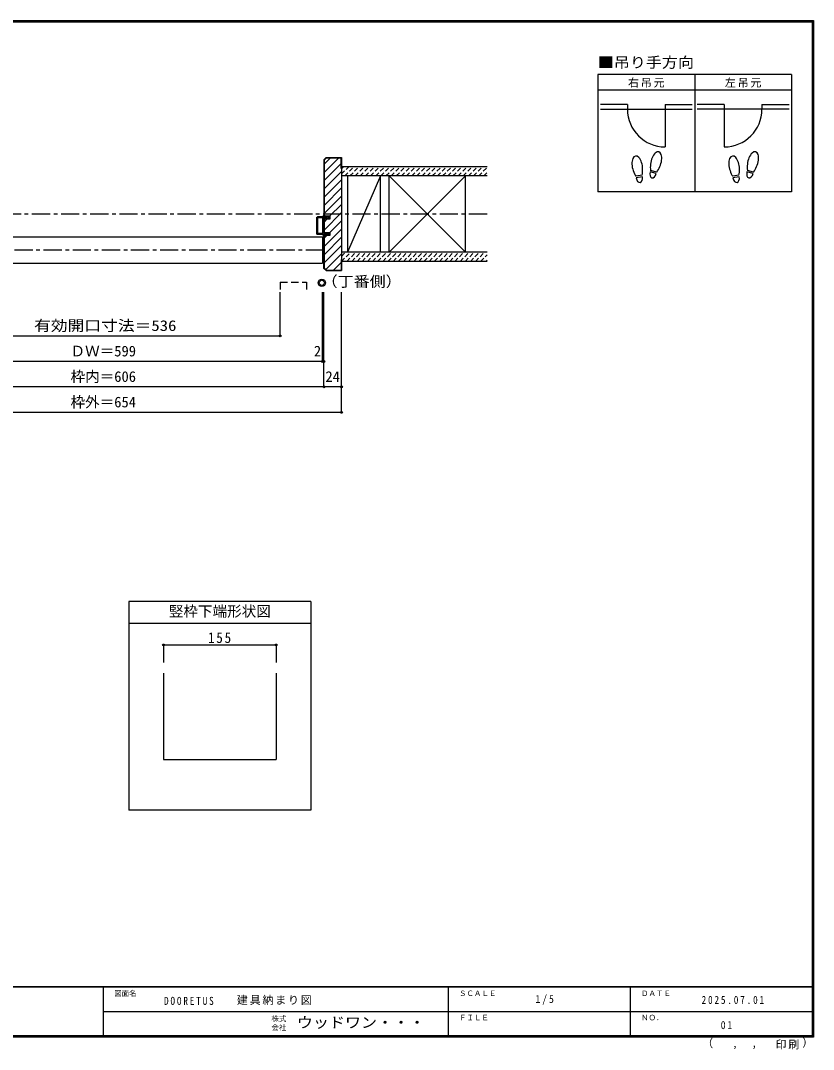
# Model space of a CAD drawing. Units: millimetres at full size, sheet at 1:5; details may follow other scales. Extents: x -973 to 977, y -718 to 696.
# Drawn here: x -112 to 977, y -718 to 696 of the extents above; entities that cross this region are included whole.
import ezdxf
from ezdxf.enums import TextEntityAlignment as Align

# ---------------------------------------------------------------- set-up
doc = ezdxf.new("R2010")
doc.units = ezdxf.units.MM
doc.header["$LTSCALE"] = 5
doc.header["$PDMODE"] = 32
doc.header["$PDSIZE"] = 2.5
for name, pattern in [('CHAIN1', [8, 5, -1, 1, -1]), ('DASHED1', [1.8, 1.2, -0.6]), ('DASHED2', [3, 2, -1])]:
    doc.linetypes.add(name, pattern=pattern)
for name, color, linetype in [('0-0_補助線', 7, 'Continuous'), ('0-1_通り芯', 4, 'CHAIN1'), ('0-3_仕上げ', 7, 'Continuous'), ('0-4_枠', 3, 'Continuous'), ('0-6_扉', 6, 'Continuous'), ('0-7_金物', 7, 'Continuous'), ('0-8_戸当り', 3, 'Continuous'), ('0-A_文字', 3, 'Continuous'), ('0-B_寸法', 4, 'Continuous'), ('0-C_ハッチ', 4, 'DASHED1'), ('F-0_補助線', 7, 'Continuous'), ('F-1_枠', 6, 'Continuous'), ('F-A_文字', 7, 'Continuous')]:
    doc.layers.add(name, color=color, linetype=linetype)
doc.styles.add('ＭＳ ゴシック', font='')
doc.styles.get('ＭＳ ゴシック').set_extended_font_data('MS Gothic')

# ---------------------------------------------------------------- blocks, each defined once
blk = doc.blocks.new('01')
at = {"layer": '0-0_補助線'}
for p, q in [((-14.5, 0.346), (-14.5, -0.449)), ((-14.3, 0.346), (-14.3, -0.449)), ((-12.045, -0.049), (-14.178, 0.444)), ((-12, 0.146), (-14.133, 0.639)), ((-11.475, 5.146), (-12.298, 4.504)), ((-12.175, 4.146), (-11.475, 4.146)), ((-12.045, -0.049), (-11.993, 0.145)), ((-11.475, 0.146), (-12, 0.146)), ((-11.475, 7.146), (-11.475, 5.146)), ((-11.475, 4.146), (-11.475, 0.146)), ((-10.68, 7.55), (-9.257, 6.508)), ((-9.375, 6.146), (-10.075, 6.146)), ((-10.075, 3.146), (-10.075, 6.146)), ((-10.075, 3.146), (-9.252, 2.504)), ((-9.375, 2.146), (-10.075, 2.146)), ((-10.075, 0.146), (-10.075, 2.146)), ((-10.075, 0.146), (10.075, 0.146)), ((10.075, 3.146), (9.252, 2.504)), ((10.68, 7.55), (9.257, 6.508)), ((9.375, 6.146), (10.075, 6.146)), ((9.375, 2.146), (10.075, 2.146)), ((10.075, 3.146), (10.075, 6.146)), ((10.075, 0.146), (10.075, 2.146)), ((11.475, 7.146), (11.475, 5.146)), ((11.475, 5.146), (12.298, 4.504)), ((12.175, 4.146), (11.475, 4.146)), ((11.475, 4.146), (11.475, 0.146)), ((11.475, 0.146), (12, 0.146)), ((12.045, -0.049), (11.993, 0.145)), ((12, 0.146), (14.133, 0.639)), ((12.045, -0.049), (14.178, 0.444)), ((14.3, 0.346), (14.3, -0.449)), ((14.5, 0.346), (14.5, -0.449)), ((-14.265, -0.741), (-12.235, -1.196)), ((-14.222, -0.546), (-12.191, -1.001)), ((-12, -1.488), (-12, -8.854)), ((-11.8, -1.488), (-11.8, -8.854)), ((-11, -9.654), (11, -9.654)), ((11, -9.854), (-11, -9.854)), ((-10.6, -1.554), (-10.6, -8.154)), ((-10.3, -1.254), (10.3, -1.254)), ((-10.3, -8.454), (10.3, -8.454)), ((10.6, -1.554), (10.6, -8.154)), ((11.8, -1.488), (11.8, -8.854)), ((12, -1.488), (12, -8.854)), ((14.222, -0.546), (12.191, -1.001)), ((14.265, -0.741), (12.235, -1.196))]:
    blk.add_line(p, q, dxfattribs=at)
for centre, radius, start, end in [((-14.2, 0.346), 0.3, 77.00048, 180), ((-14.2, 0.346), 0.1, 77.00048, 180), ((-12.175, 4.346), 0.2, 127.96957, 270), ((-10.975, 7.146), 0.5, 53.78053, 180), ((-9.375, 6.346), 0.2, 270, 53.78053), ((-9.375, 2.346), 0.2, 270, 52.03043), ((9.375, 6.346), 0.2, 126.21947, 270), ((9.375, 2.346), 0.2, 127.96957, 270), ((10.975, 7.146), 0.5, 0, 126.21947), ((12.175, 4.346), 0.2, 270, 52.03043), ((14.2, 0.346), 0.3, 0, 102.99952), ((14.2, 0.346), 0.1, 0, 102.99952), ((-14.2, -0.449), 0.3, 180, 257.3929), ((-14.2, -0.449), 0.1, 180, 257.3929), ((-12.3, -1.488), 0.3, 0, 76.0718), ((-12.3, -1.488), 0.5, 0, 76.0718), ((-11, -8.854), 1, 180, 270), ((-11, -8.854), 0.8, 180, 270), ((-10.3, -1.554), 0.3, 90, 180), ((-10.3, -8.154), 0.3, 180, 270), ((10.3, -1.554), 0.3, 0, 90), ((10.3, -8.154), 0.3, 270, 0), ((11, -8.854), 1, 270, 0), ((11, -8.854), 0.8, 270, 0), ((12.3, -1.488), 0.5, 103.9282, 180), ((12.3, -1.488), 0.3, 103.9282, 180), ((14.2, -0.449), 0.1, 282.6071, 0), ((14.2, -0.449), 0.3, 282.6071, 0)]:
    blk.add_arc(centre, radius, start, end, dxfattribs=at)

msp = doc.modelspace()

# ---------------------------------------------------------------- linework, layer by layer
at = {"layer": '0-0_補助線', "color": 4}
for p, q in [((84.153, -162.099), (239.153, -162.099)), ((84.153, -162.099), (84.153, -186.089)), ((239.153, -162.099), (239.153, -186.089))]:
    msp.add_line(p, q, dxfattribs=at)
at = {"layer": '0-0_補助線'}
for p in [(84.153, -162.099), (239.153, -162.099)]:
    msp.add_point(p, dxfattribs=at)
at = {"layer": '0-1_通り芯'}
for p, q in [((528.653, 430), (-525.347, 430)), ((304.653, 380.5), (-301.347, 380.5))]:
    msp.add_line(p, q, dxfattribs=at)
at = {"layer": '0-3_仕上げ', "color": 2}
for p, q in [((528.653, 495), (328.653, 495)), ((528.653, 482.5), (328.653, 482.5)), ((528.653, 377.5), (328.653, 377.5)), ((528.653, 365), (328.653, 365))]:
    msp.add_line(p, q, dxfattribs=at)
at = {"layer": '0-3_仕上げ', "color": 3}
for p, q in [((337.153, 482.5), (337.153, 377.5)), ((382.153, 377.5), (382.153, 482.5)), ((394.037, 377.5), (394.037, 482.5)), ((499.037, 377.5), (499.037, 482.5))]:
    msp.add_line(p, q, dxfattribs=at)
at = {"layer": '0-3_仕上げ'}
for p, q in [((382.153, 482.5), (337.153, 377.5)), ((394.037, 377.5), (499.037, 482.5)), ((394.037, 482.5), (499.037, 377.5))]:
    msp.add_line(p, q, dxfattribs=at)
at = {"layer": '0-4_枠'}
for p, q in [((307.481, 507.5), (304.653, 504.672)), ((304.653, 504.672), (304.653, 427)), ((307.689, 507), (305.153, 504.464)), ((305.153, 427), (305.153, 504.464)), ((307.481, 507.5), (328.653, 507.5)), ((328.153, 507), (307.689, 507)), ((328.153, 492.5), (328.153, 507)), ((328.653, 507.5), (328.653, 352.5)), ((328.153, 492.5), (328.653, 492.5)), ((304.653, 404.7), (304.653, 423.3)), ((304.653, 423.3), (313.153, 423.3)), ((305.153, 404.7), (305.153, 423.3)), ((304.653, 404.7), (313.153, 404.7)), ((304.653, 355.328), (304.653, 401)), ((304.653, 401), (313.153, 401)), ((305.153, 355.536), (305.153, 401)), ((313.153, 401), (313.153, 404.7)), ((307.481, 352.5), (304.653, 355.328)), ((307.689, 353), (305.153, 355.536)), ((328.153, 367.5), (328.153, 353)), ((328.153, 367.5), (328.653, 367.5)), ((307.481, 352.5), (328.653, 352.5)), ((307.689, 353), (328.153, 353)), ((84.153, -200.826), (84.153, -319.48)), ((239.153, -200.826), (239.153, -319.48)), ((84.153, -319.48), (239.153, -319.48))]:
    msp.add_line(p, q, dxfattribs=at)
msp.add_lwpolyline([(313.153, 423.3), (313.153, 427), (304.653, 427)], dxfattribs=at)
at = {"layer": '0-6_扉'}
for p, q in [((-296.347, 398.5), (302.653, 398.5)), ((302.653, 398.5), (302.653, 362.5)), ((-296.347, 362.5), (302.653, 362.5))]:
    msp.add_line(p, q, dxfattribs=at)
at = {"layer": '0-6_扉', "linetype": 'DASHED2'}
for p, q in [((244.658, 336.408), (244.658, 321.5)), ((244.658, 336.408), (280.658, 336.408)), ((280.658, 336.408), (280.658, 321.5))]:
    msp.add_line(p, q, dxfattribs=at)
at = {"layer": '0-7_金物'}
for radius in [5, 3.5]:
    msp.add_circle((301.702, 335.457), radius, dxfattribs=at)
at = {"layer": '0-8_戸当り', "color": 2}
for p, q in [((721.239, 580.308), (684.139, 580.308)), ((721.239, 580.308), (721.239, 574.008)), ((773.039, 580.308), (810.139, 580.308)), ((773.039, 580.308), (773.039, 522.208)), ((854.239, 580.308), (817.139, 580.308)), ((854.239, 580.308), (854.239, 522.208)), ((906.039, 580.308), (943.139, 580.308)), ((906.039, 580.308), (906.039, 574.008)), ((684.139, 574.008), (810.139, 574.008)), ((943.139, 574.008), (817.139, 574.008))]:
    msp.add_line(p, q, dxfattribs=at)
at = {"layer": '0-8_戸当り'}
for p, q in [((741.457, 483.378), (732.811, 481.853)), ((741.822, 481.31), (733.175, 479.785)), ((760.924, 485.706), (752.444, 487.978)), ((761.468, 487.735), (752.987, 490.007)), ((874.457, 483.378), (865.811, 481.853)), ((874.822, 481.31), (866.175, 479.785)), ((893.924, 485.706), (885.444, 487.978)), ((894.468, 487.735), (885.987, 490.007))]:
    msp.add_line(p, q, dxfattribs=at)
at = {"layer": '0-8_戸当り', "color": 2}
for centre, start, end in [((773.039, 574.008), 180, 270), ((854.239, 574.008), 270, 0)]:
    msp.add_arc(centre, 51.8, start, end, dxfattribs=at)
at = {"layer": '0-8_戸当り'}
for centre, major_axis, ratio, start_param, end_param in [((734.795, 495.877), (-2.445, 13.867), 0.5, 4.34059143, 8.22577918), ((760.713, 501.878), (3.644, 13.601), 0.5, 4.34059143, 8.22577918), ((867.795, 495.877), (-2.445, 13.867), 0.5, 4.34059143, 8.22577918), ((893.713, 501.878), (3.644, 13.601), 0.5, 4.34059143, 8.22577918), ((760.609, 501.489), (4.416, 16.48), 0.4, 1.85063327, 2.44287679), ((760.609, 501.489), (4.416, 16.48), 0.4, 3.84030852, 4.43255203), ((893.609, 501.489), (4.416, 16.48), 0.4, 1.85063327, 2.44287679), ((893.609, 501.489), (4.416, 16.48), 0.4, 3.84030852, 4.43255203), ((734.865, 495.481), (-2.963, 16.802), 0.4, 1.85063327, 2.44287679), ((737.498, 480.548), (-1.27, 7.205), 0.6, 1.57079633, 4.71238898), ((734.865, 495.481), (-2.963, 16.802), 0.4, 3.84030852, 4.43255203), ((756.684, 486.842), (1.894, 7.067), 0.6, 1.57079633, 4.71238898), ((867.865, 495.481), (-2.963, 16.802), 0.4, 1.85063327, 2.44287679), ((870.498, 480.548), (-1.27, 7.205), 0.6, 1.57079633, 4.71238898), ((867.865, 495.481), (-2.963, 16.802), 0.4, 3.84030852, 4.43255203), ((889.684, 486.842), (1.894, 7.067), 0.6, 1.57079633, 4.71238898)]:
    msp.add_ellipse(centre, major_axis=major_axis, ratio=ratio, start_param=start_param, end_param=end_param, dxfattribs=at)
at = {"layer": '0-A_文字'}
for p, q in [((680.639, 621.667), (680.639, 460.667)), ((946.639, 621.667), (680.639, 621.667)), ((813.639, 621.667), (813.639, 460.667)), ((680.639, 600.667), (946.639, 600.667)), ((286.653, -102.5), (36.653, -102.5)), ((36.653, -102.5), (36.653, -389.007)), ((286.653, -102.5), (286.653, -389.007)), ((286.653, -132.5), (36.653, -132.5)), ((286.653, -389.007), (36.653, -389.007))]:
    msp.add_line(p, q, dxfattribs=at)
msp.add_lwpolyline([(946.639, 621.667), (946.639, 460.667), (680.639, 460.667)], dxfattribs=at)
at = {"layer": '0-B_寸法'}
for p, q in [((244.658, 262.5), (244.658, 322.5)), ((302.653, 227.5), (302.653, 322.5)), ((304.653, 192.5), (304.653, 322.5)), ((328.653, 157.5), (328.653, 322.5)), ((-291.347, 262.5), (244.658, 262.5)), ((304.653, 227.5), (-301.347, 227.5)), ((328.653, 192.5), (-325.347, 192.5)), ((328.653, 157.5), (-325.347, 157.5))]:
    msp.add_line(p, q, dxfattribs=at)
at = {"layer": '0-B_寸法', "color": 7}
for p in [(244.658, 262.5), (302.653, 227.5), (304.653, 227.5), (304.653, 192.5), (328.653, 192.5), (328.653, 157.5)]:
    msp.add_point(p, dxfattribs=at)
at = {"layer": '0-C_ハッチ', "linetype": 'Continuous'}
for p, q in [((313.173, 507), (305.153, 498.98)), ((324.486, 507), (305.153, 487.666)), ((328.153, 499.353), (305.153, 476.353)), ((328.653, 488.539), (305.153, 465.039)), ((328.653, 477.225), (305.153, 453.725)), ((328.653, 465.912), (305.153, 442.412)), ((328.653, 454.598), (305.153, 431.098)), ((328.653, 443.284), (312.369, 427)), ((328.653, 431.97), (305.153, 408.47)), ((308.669, 423.3), (305.153, 419.784)), ((328.653, 420.657), (312.696, 404.7)), ((328.653, 409.343), (305.153, 385.843)), ((308.996, 401), (305.153, 397.157)), ((328.653, 398.029), (305.153, 374.529)), ((328.653, 386.716), (305.153, 363.216)), ((328.653, 375.402), (306.97, 353.719)), ((328.153, 363.588), (317.565, 353))]:
    msp.add_line(p, q, dxfattribs=at)
at = {"layer": '0-C_ハッチ'}
for p, q in [((328.653, 492.101), (331.552, 495)), ((328.653, 485.03), (338.623, 495)), ((333.194, 482.5), (345.694, 495)), ((340.265, 482.5), (352.765, 495)), ((347.336, 482.5), (359.836, 495)), ((354.408, 482.5), (366.908, 495)), ((361.479, 482.5), (373.979, 495)), ((368.55, 482.5), (381.05, 495)), ((375.621, 482.5), (388.121, 495)), ((382.692, 482.5), (395.192, 495)), ((389.763, 482.5), (402.263, 495)), ((396.834, 482.5), (409.334, 495)), ((403.905, 482.5), (416.405, 495)), ((418.047, 482.5), (430.547, 495)), ((425.118, 482.5), (437.618, 495)), ((432.189, 482.5), (444.689, 495)), ((439.26, 482.5), (451.76, 495)), ((446.331, 482.5), (458.831, 495)), ((453.402, 482.5), (465.902, 495)), ((460.474, 482.5), (472.974, 495)), ((467.545, 482.5), (480.045, 495)), ((474.616, 482.5), (487.116, 495)), ((481.687, 482.5), (494.187, 495)), ((488.758, 482.5), (501.258, 495)), ((495.829, 482.5), (508.329, 495)), ((502.9, 482.5), (515.4, 495)), ((509.971, 482.5), (522.471, 495)), ((410.976, 482.5), (421.818, 493.341)), ((517.042, 482.5), (528.653, 494.111)), ((524.113, 482.5), (528.653, 487.04)), ((328.653, 371.893), (334.26, 377.5)), ((328.742, 364.911), (341.331, 377.5)), ((335.902, 365), (348.402, 377.5)), ((342.974, 365), (355.474, 377.5)), ((350.045, 365), (362.545, 377.5)), ((357.116, 365), (369.616, 377.5)), ((364.187, 365), (376.687, 377.5)), ((371.258, 365), (383.758, 377.5)), ((378.329, 365), (390.829, 377.5)), ((385.4, 365), (397.9, 377.5)), ((392.471, 365), (404.971, 377.5)), ((399.542, 365), (412.042, 377.5)), ((406.613, 365), (419.113, 377.5)), ((413.684, 365), (426.184, 377.5)), ((420.755, 365), (433.255, 377.5)), ((427.826, 365), (440.326, 377.5)), ((434.897, 365), (447.397, 377.5)), ((441.969, 365), (454.469, 377.5)), ((449.04, 365), (461.54, 377.5)), ((456.111, 365), (468.611, 377.5)), ((463.182, 365), (475.682, 377.5)), ((470.253, 365), (482.753, 377.5)), ((477.324, 365), (489.824, 377.5)), ((484.395, 365), (496.895, 377.5)), ((491.466, 365), (503.966, 377.5)), ((498.537, 365), (511.037, 377.5)), ((505.608, 365), (518.108, 377.5)), ((512.679, 365), (525.179, 377.5)), ((519.75, 365), (528.653, 373.903)), ((526.821, 365), (528.653, 366.832))]:
    msp.add_line(p, q, dxfattribs=at)
at = {"layer": 'F-1_枠'}
for p, q in [((-973.347, 695.833), (976.653, 695.833)), ((-973.347, 695), (976.653, 695)), ((-973.347, 694.167), (976.653, 694.167)), ((974.986, 695.833), (974.986, -700.833)), ((975.82, 695.833), (975.82, -700.833)), ((976.653, 695.833), (976.653, -700.833)), ((976.653, -631.667), (-973.347, -631.667)), ((976.653, -632.5), (-973.347, -632.5)), ((1.653, -632.5), (1.653, -699.167)), ((474.986, -632.5), (474.986, -699.167)), ((724.986, -632.5), (724.986, -699.167)), ((1.653, -665.833), (974.986, -665.834)), ((976.653, -699.167), (-973.347, -699.167)), ((976.653, -700), (-973.347, -700)), ((976.653, -700.833), (-973.347, -700.833))]:
    msp.add_line(p, q, dxfattribs=at)

# ---------------------------------------------------------------- block references
at = {"layer": '0-0_補助線', "xscale": -1, "rotation": 270}
msp.add_blockref('01', (304.507, 414), dxfattribs=at)

# ---------------------------------------------------------------- texts
at = {"layer": '0-0_補助線', "insert": (145.403, -159.599), "char_height": 14.66, "attachment_point": 7, "style": 'ＭＳ ゴシック'}
msp.add_mtext('\\T1.27;\\W0.9;155', dxfattribs=at)
at = {"layer": '0-A_文字', "color": 7, "style": 'ＭＳ ゴシック', "width": 1.1}
for s, p in [('■吊り手方向', (680.639, 626.667)), ('（丁番側）', (301.335, 325.605))]:
    msp.add_text(s, height=14.66, dxfattribs=at).set_placement(p, align=Align.BOTTOM_LEFT)
at = {"layer": '0-A_文字', "color": 7, "style": 'ＭＳ ゴシック'}
msp.add_text('竪枠下端形状図', height=14.66, dxfattribs=at).set_placement((91.653, -127.5), align=Align.BOTTOM_LEFT)
at = {"layer": '0-A_文字', "color": 7, "char_height": 11, "attachment_point": 7, "style": 'ＭＳ ゴシック'}
for s, insert in [('\\T1.17;右吊元', (722.139, 603.667)), ('\\T1.17;左吊元', (855.139, 603.667))]:
    msp.add_mtext(s, dxfattribs=dict(at, insert=insert))
at = {"layer": '0-B_寸法', "color": 7, "style": 'ＭＳ ゴシック', "width": 1.15}
msp.add_text('有効開口寸法＝536', height=14.66, dxfattribs=at).set_placement((-93.347, 265), align=Align.BOTTOM_LEFT)
at = {"layer": '0-B_寸法', "color": 7, "style": 'ＭＳ ゴシック'}
for s, p in [('ＤＷ＝599', (-43.347, 230)), ('2', (290.757, 230)), ('枠内＝606', (-43.347, 195)), ('24', (306.653, 195)), ('枠外＝654', (-43.347, 160))]:
    msp.add_text(s, height=14.66, dxfattribs=at).set_placement(p, align=Align.BOTTOM_LEFT)
at = {"layer": 'F-0_補助線', "char_height": 11, "attachment_point": 7, "style": 'ＭＳ ゴシック'}
for s, insert in [('\\T1.39;\\W0.85;DOORETUS', (84.986, -656.798)), ('\\T1.17;建具納まり図', (185.035, -656.798))]:
    msp.add_mtext(s, dxfattribs=dict(at, insert=insert))
at = {"layer": 'F-A_文字', "style": 'ＭＳ ゴシック'}
for s, height, p in [('図面名', 7.331, (16.653, -646.667)), ('ＳＣＡＬＥ', 7.331, (489.986, -646.667)), ('ＤＡＴＥ', 7.331, (739.986, -646.667)), ('株式', 7.331, (232.486, -681.5)), ('ＦＩＬＥ', 7.331, (489.986, -680)), ('ＮＯ．', 7.331, (739.986, -680.001)), ('会社', 7.331, (232.486, -693.5)), ('（', 11, (823.992, -718.052)), ('）', 11, (961.387, -717.355)), (',', 11, (865.199, -718.052)), (',', 11, (891.686, -717.588))]:
    msp.add_text(s, height=height, dxfattribs=at).set_placement(p, align=Align.BOTTOM_LEFT)
at = {"layer": 'F-A_文字', "style": 'ＭＳ ゴシック', "width": 1.1}
msp.add_text('ウッドワン・・・', height=14.66, dxfattribs=at).set_placement((267.486, -692.5), align=Align.BOTTOM_LEFT)
at = {"layer": 'F-A_文字', "char_height": 11, "attachment_point": 7, "style": 'ＭＳ ゴシック'}
for s, insert in [('\\T1.38;\\W0.9;1/5', (594.986, -656.667)), ('\\T1.39;\\W0.85;2025.07.01', (823.111, -655.417)), ('\\T1.36;\\W0.9;01', (849.361, -690.001)), ('\\T1.17;印刷', (924.678, -717.82))]:
    msp.add_mtext(s, dxfattribs=dict(at, insert=insert))

doc.saveas('drawing.dxf')
